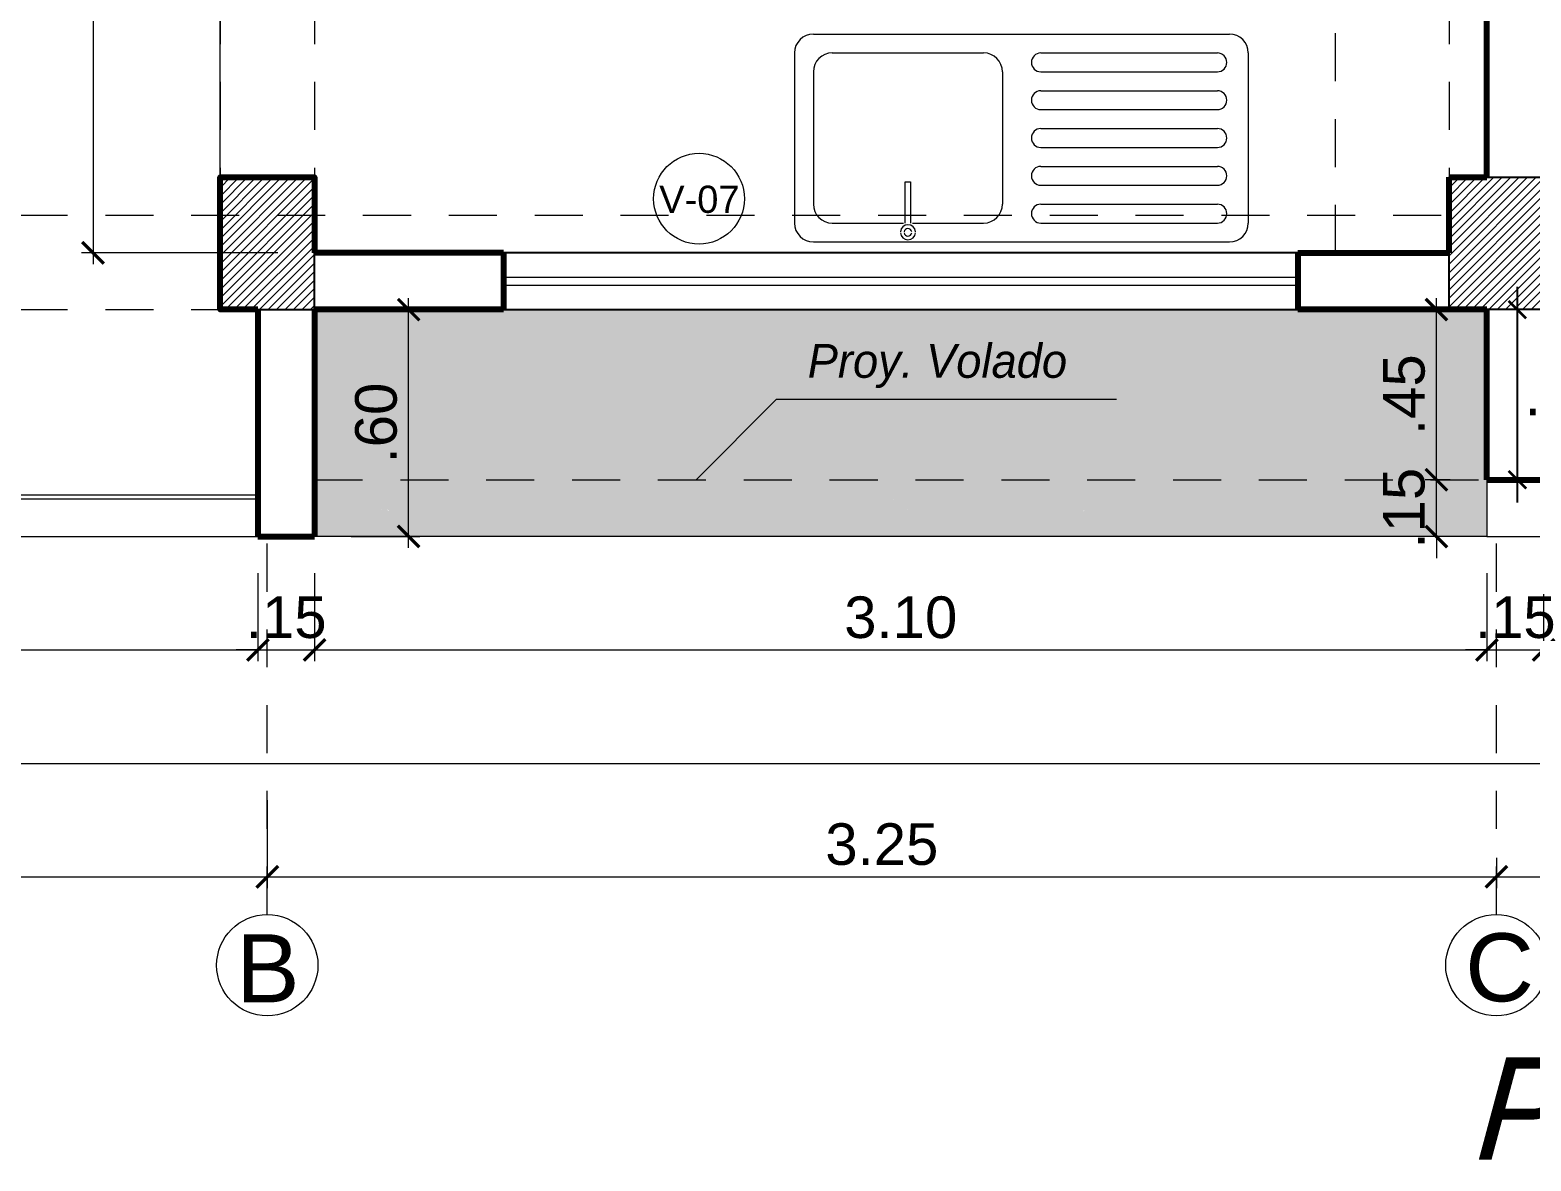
# Model space of a CAD drawing. Header units: millimetres. Extents: x 3790 to 7711, y 1449 to 3132.
# Drawn here: x 3859.07 to 3863.039, y 1479.308 to 1482.299 of the extents above; entities that cross this region are included whole.
import ezdxf

# ---------------------------------------------------------------- set-up
doc = ezdxf.new("R2010")
doc.units = ezdxf.units.MM
doc.header["$PDMODE"] = 3
doc.linetypes.add('DASHDOTX2', pattern=[50.8, 25.4, -12.7, 0, -12.7])
doc.linetypes.add('HIDDEN', pattern=[9.525, 6.35, -3.175])
for name, color, linetype, lineweight in [('cotas', 7, 'Continuous', 5), ('EJES', 20, 'DASHDOTX2', 9), ('PERSONA', 7, 'Continuous', 9), ('pluma 0.0', 33, 'Continuous', 0), ('pluma 1', 1, 'Continuous', 9), ('pluma 2', 2, 'Continuous', 20), ('pluma 2.5', 30, 'Continuous', 25), ('pluma 8', 98, 'Continuous', 80), ('proyecciones', 32, 'HIDDEN', 9), ('SANITARIOS', 40, 'Continuous', 9), ('TEXTO', 7, 'Continuous', 9), ('TEXTURAS', 35, 'Continuous', 5), ('VEJETACION', 3, 'Continuous', 9)]:
    doc.layers.add(name, color=color, linetype=linetype, lineweight=lineweight)
doc.styles.get("Standard").update_dxf_attribs({"font": 'arial.ttf'})
doc.styles.add('TIMES', font='arial.ttf', dxfattribs={"height": 0.11})
doc.dimstyles.new('INTERIOR', dxfattribs={"dimtxt": 0.11, "dimasz": 0.0465, "dimexe": 0.0345, "dimexo": 0.195, "dimgap": 0.0295, "dimtad": 2, "dimtih": 1, "dimtoh": 1, "dimzin": 4, "dimdsep": 46, "dimtxsty": 'Standard', "dimblk": 'ARCHTICK', "dimcen": 0, "dimdle": 0.06, "dimclrd": 256, "dimclre": 256, "dimclrt": 256, "dimadec": 0, "dimazin": 0, "dimtfac": 1, "dimtmove": 0, "dimatfit": 3, "dimldrblk": 'ARCHTICK', "dimfxl": 0.0345, "dimtolj": 1, "dimtzin": 0, "dimlwe": 25, "dimarcsym": 0})
doc.dimstyles.new('julio', dxfattribs={"dimtxt": 0.11, "dimasz": 0.057, "dimexe": 0.03, "dimexo": 0.097, "dimgap": 0.0295, "dimtad": 1, "dimzin": 4, "dimdsep": 46, "dimtxsty": 'TIMES', "dimblk": 'ARCHTICK', "dimcen": 0, "dimdle": 0.03, "dimclrd": 256, "dimclre": 256, "dimclrt": 256, "dimadec": 0, "dimazin": 0, "dimtfac": 1, "dimtix": 1, "dimtmove": 2, "dimatfit": 2, "dimldrblk": 'ARCHTICK', "dimfxl": 1, "dimtolj": 1, "dimtzin": 0, "dimlwd": 5, "dimlwe": 5, "dimarcsym": 0})
pattern_1 = [(37.5, (2.658548, -57.590765), (-0.000400007824, 0.012235330933), [0, -0.009652, 0, -0.010795, 0, -0.01031875]), (7.5, (2.658548, -57.590765), (0.01123808208, 0.017920627514), [0, -0.005207, 0, -0.0086995, 0, -0.00333375]), (327.5, (2.650737, -57.590765), (0.019774809256, 3.5929617e-05), [0, -0.003175, 0, -0.01143, 0, -0.0149225]), (317.5, (2.650737, -57.590765), (0.01908891131, 0.00557323308), [0, -0.0015875, 0, -0.007493, 0, -0.0085725])]

# ---------------------------------------------------------------- blocks, each defined once
blk = doc.blocks.new('DFGDSG')
at = {"layer": 'SANITARIOS'}
for p, q in [((653.507, 206.6328), (654.607, 206.6328)), ((653.457, 206.5828), (653.457, 206.1328)), ((653.557, 206.5828), (653.957, 206.5828)), ((654.1085, 206.5828), (654.5752, 206.5828)), ((654.657, 206.5828), (654.657, 206.1328)), ((653.507, 206.5328), (653.507, 206.1828)), ((654.007, 206.5328), (654.007, 206.1828)), ((654.1085, 206.5328), (654.5752, 206.5328)), ((654.1085, 206.4828), (654.5752, 206.4828)), ((654.1085, 206.4328), (654.5752, 206.4328)), ((654.1085, 206.3828), (654.5752, 206.3828)), ((654.1085, 206.3328), (654.5752, 206.3328)), ((654.1085, 206.2828), (654.5752, 206.2828)), ((653.7493, 206.1328), (653.7494, 206.2417)), ((653.7494, 206.2417), (653.764, 206.2417)), ((653.7646, 206.1328), (653.7646, 206.2417)), ((654.1085, 206.2328), (654.5752, 206.2328)), ((654.1085, 206.1828), (654.5752, 206.1828)), ((653.557, 206.1328), (653.7451, 206.1328)), ((653.7689, 206.1328), (653.957, 206.1328)), ((654.1085, 206.1328), (654.5752, 206.1328)), ((653.507, 206.0828), (654.607, 206.0828))]:
    blk.add_line(p, q, dxfattribs=at)
for centre, radius, start, end in [((653.507, 206.5828), 0.05, 90, 180), ((654.607, 206.5828), 0.05, 360, 90), ((653.557, 206.5328), 0.05, 90, 180), ((653.957, 206.5328), 0.05, 0, 90), ((654.1085, 206.5578), 0.025, 90, 270), ((654.5752, 206.5578), 0.025, 270, 90), ((654.1085, 206.4578), 0.025, 90, 270), ((654.5752, 206.4578), 0.025, 270, 90), ((654.1085, 206.3578), 0.025, 90, 270), ((654.5752, 206.3578), 0.025, 270, 90), ((654.1085, 206.2578), 0.025, 90, 270), ((654.5752, 206.2578), 0.025, 270, 90), ((653.557, 206.1828), 0.05, 180, 270), ((653.957, 206.1828), 0.05, 270, 0), ((654.1085, 206.1578), 0.025, 90, 270), ((654.5752, 206.1578), 0.025, 270, 90), ((653.507, 206.1328), 0.05, 180, 270), ((653.757, 206.1085), 0.0201, 3.7916, 176.2084), ((653.757, 206.1085), 0.0101, 7.5683, 172.4317), ((654.607, 206.1328), 0.05, 270, 360), ((653.757, 206.1085), 0.0201, 183.7916, 356.2084), ((653.757, 206.1085), 0.0101, 187.5683, 352.4317)]:
    blk.add_arc(centre, radius, start, end, dxfattribs=at)
blk = doc.blocks.new('_ArchTick')
at = {"color": 0, "linetype": 'ByBlock', "lineweight": 40, "const_width": 0.15}
blk.add_lwpolyline([(-0.5, -0.5), (0.5, 0.5)], dxfattribs=at)
blk = doc.blocks.new('*D43')
at = {"layer": 'cotas', "lineweight": 5, "transparency": 16777216}
for p, q in [((3856.522, 1480.2622), (3856.522, 1480.0292)), ((3859.697, 1480.2622), (3859.697, 1480.0292)), ((3856.492, 1480.0592), (3859.727, 1480.0592))]:
    blk.add_line(p, q, dxfattribs=at)
at = {"layer": 'Defpoints', "color": 0, "transparency": 16777216}
for p in [(3856.522, 1480.3592), (3859.697, 1480.3592), (3859.697, 1480.0592)]:
    blk.add_point(p, dxfattribs=at)
at = {"layer": 'cotas', "lineweight": 5, "transparency": 16777216, "xscale": 0.057, "yscale": 0.057, "zscale": 0.057, "rotation": 180}
blk.add_blockref('_ArchTick', (3856.522, 1480.0592), dxfattribs=at)
at = {"layer": 'cotas', "lineweight": 5, "transparency": 16777216, "xscale": 0.057, "yscale": 0.057, "zscale": 0.057}
blk.add_blockref('_ArchTick', (3859.697, 1480.0592), dxfattribs=at)
at = {"layer": 'cotas', "transparency": 16777216, "insert": (3858.1095, 1480.1449), "char_height": 0.11, "attachment_point": 5, "style": 'TIMES'}
blk.add_mtext('\\A1;3.18', dxfattribs=at)
blk = doc.blocks.new('*D108')
at = {"layer": 'cotas', "lineweight": 5, "transparency": 16777216}
for p, q in [((3859.697, 1480.2622), (3859.697, 1480.0292)), ((3862.947, 1480.1096), (3862.947, 1480.0292)), ((3859.667, 1480.0592), (3862.977, 1480.0592))]:
    blk.add_line(p, q, dxfattribs=at)
at = {"layer": 'Defpoints', "color": 0, "transparency": 16777216}
for p in [(3859.697, 1480.3592), (3862.947, 1480.2066), (3862.947, 1480.0592)]:
    blk.add_point(p, dxfattribs=at)
at = {"layer": 'cotas', "lineweight": 5, "transparency": 16777216, "xscale": 0.057, "yscale": 0.057, "zscale": 0.057, "rotation": 180}
blk.add_blockref('_ArchTick', (3859.697, 1480.0592), dxfattribs=at)
at = {"layer": 'cotas', "lineweight": 5, "transparency": 16777216, "xscale": 0.057, "yscale": 0.057, "zscale": 0.057}
blk.add_blockref('_ArchTick', (3862.947, 1480.0592), dxfattribs=at)
at = {"layer": 'cotas', "transparency": 16777216, "insert": (3861.322, 1480.1449), "char_height": 0.11, "attachment_point": 5, "style": 'TIMES'}
blk.add_mtext('\\A1;3.25', dxfattribs=at)
blk = doc.blocks.new('*D109')
at = {"layer": 'cotas', "lineweight": 5, "transparency": 16777216}
for p, q in [((3862.947, 1480.1096), (3862.947, 1480.0292)), ((3865.447, 1480.0817), (3865.447, 1480.0292)), ((3862.917, 1480.0592), (3865.477, 1480.0592))]:
    blk.add_line(p, q, dxfattribs=at)
at = {"layer": 'Defpoints', "color": 0, "transparency": 16777216}
for p in [(3862.947, 1480.2066), (3865.447, 1480.1787), (3865.447, 1480.0592)]:
    blk.add_point(p, dxfattribs=at)
at = {"layer": 'cotas', "lineweight": 5, "transparency": 16777216, "xscale": 0.057, "yscale": 0.057, "zscale": 0.057, "rotation": 180}
blk.add_blockref('_ArchTick', (3862.947, 1480.0592), dxfattribs=at)
at = {"layer": 'cotas', "lineweight": 5, "transparency": 16777216, "xscale": 0.057, "yscale": 0.057, "zscale": 0.057}
blk.add_blockref('_ArchTick', (3865.447, 1480.0592), dxfattribs=at)
at = {"layer": 'cotas', "transparency": 16777216, "insert": (3864.2511, 1480.15), "char_height": 0.11, "attachment_point": 5, "style": 'TIMES'}
blk.add_mtext('\\A1;2.50', dxfattribs=at)
blk = doc.blocks.new('*D44')
at = {"layer": 'cotas', "lineweight": 5, "transparency": 16777216}
for p, q in [((3856.522, 1480.8622), (3856.522, 1480.3292)), ((3871.522, 1480.8622), (3871.522, 1480.3292)), ((3856.492, 1480.3592), (3871.552, 1480.3592))]:
    blk.add_line(p, q, dxfattribs=at)
at = {"layer": 'Defpoints', "color": 0, "transparency": 16777216}
for p in [(3856.522, 1480.9592), (3871.522, 1480.9592), (3871.522, 1480.3592)]:
    blk.add_point(p, dxfattribs=at)
at = {"layer": 'cotas', "lineweight": 5, "transparency": 16777216, "xscale": 0.057, "yscale": 0.057, "zscale": 0.057, "rotation": 180}
blk.add_blockref('_ArchTick', (3856.522, 1480.3592), dxfattribs=at)
at = {"layer": 'cotas', "lineweight": 5, "transparency": 16777216, "xscale": 0.057, "yscale": 0.057, "zscale": 0.057}
blk.add_blockref('_ArchTick', (3871.522, 1480.3592), dxfattribs=at)
at = {"layer": 'cotas', "transparency": 16777216, "insert": (3864.022, 1480.4449), "char_height": 0.11, "attachment_point": 5, "style": 'TIMES'}
blk.add_mtext('\\A1;15.00', dxfattribs=at)
blk = doc.blocks.new('*D115')
at = {"layer": 'cotas', "lineweight": 5, "transparency": 16777216}
for p, q in [((3856.672, 1480.8622), (3856.672, 1480.6292)), ((3859.672, 1480.8622), (3859.672, 1480.6292)), ((3856.642, 1480.6592), (3859.702, 1480.6592))]:
    blk.add_line(p, q, dxfattribs=at)
at = {"layer": 'Defpoints', "color": 0, "transparency": 16777216}
for p in [(3856.672, 1480.9592), (3859.672, 1480.9592), (3859.672, 1480.6592)]:
    blk.add_point(p, dxfattribs=at)
at = {"layer": 'cotas', "lineweight": 5, "transparency": 16777216, "xscale": 0.057, "yscale": 0.057, "zscale": 0.057, "rotation": 180}
blk.add_blockref('_ArchTick', (3856.672, 1480.6592), dxfattribs=at)
at = {"layer": 'cotas', "lineweight": 5, "transparency": 16777216, "xscale": 0.057, "yscale": 0.057, "zscale": 0.057}
blk.add_blockref('_ArchTick', (3859.672, 1480.6592), dxfattribs=at)
at = {"layer": 'cotas', "transparency": 16777216, "insert": (3858.172, 1480.7449), "char_height": 0.11, "attachment_point": 5, "style": 'TIMES'}
blk.add_mtext('\\A1;3.00', dxfattribs=at)
blk = doc.blocks.new('*D116')
at = {"layer": 'cotas', "lineweight": 5, "transparency": 16777216}
for p, q in [((3859.672, 1480.8622), (3859.672, 1480.6292)), ((3859.822, 1480.8622), (3859.822, 1480.6292)), ((3859.672, 1480.6592), (3859.615, 1480.6592)), ((3859.672, 1480.6592), (3859.822, 1480.6592)), ((3859.822, 1480.6592), (3859.879, 1480.6592))]:
    blk.add_line(p, q, dxfattribs=at)
at = {"layer": 'Defpoints', "color": 0, "transparency": 16777216}
for p in [(3859.672, 1480.9592), (3859.822, 1480.9592), (3859.822, 1480.6592)]:
    blk.add_point(p, dxfattribs=at)
at = {"layer": 'cotas', "lineweight": 5, "transparency": 16777216, "xscale": 0.057, "yscale": 0.057, "zscale": 0.057}
blk.add_blockref('_ArchTick', (3859.672, 1480.6592), dxfattribs=at)
at = {"layer": 'cotas', "lineweight": 5, "transparency": 16777216, "xscale": 0.057, "yscale": 0.057, "zscale": 0.057, "rotation": 180}
blk.add_blockref('_ArchTick', (3859.822, 1480.6592), dxfattribs=at)
at = {"layer": 'cotas', "transparency": 16777216, "insert": (3859.747, 1480.7449), "char_height": 0.11, "attachment_point": 5, "style": 'TIMES'}
blk.add_mtext('\\A1;.15', dxfattribs=at)
blk = doc.blocks.new('*D117')
at = {"layer": 'cotas', "lineweight": 5, "transparency": 16777216}
for p, q in [((3859.822, 1480.8622), (3859.822, 1480.6292)), ((3862.922, 1480.8622), (3862.922, 1480.6292)), ((3859.792, 1480.6592), (3862.952, 1480.6592))]:
    blk.add_line(p, q, dxfattribs=at)
at = {"layer": 'Defpoints', "color": 0, "transparency": 16777216}
for p in [(3859.822, 1480.9592), (3862.922, 1480.9592), (3862.922, 1480.6592)]:
    blk.add_point(p, dxfattribs=at)
at = {"layer": 'cotas', "lineweight": 5, "transparency": 16777216, "xscale": 0.057, "yscale": 0.057, "zscale": 0.057, "rotation": 180}
blk.add_blockref('_ArchTick', (3859.822, 1480.6592), dxfattribs=at)
at = {"layer": 'cotas', "lineweight": 5, "transparency": 16777216, "xscale": 0.057, "yscale": 0.057, "zscale": 0.057}
blk.add_blockref('_ArchTick', (3862.922, 1480.6592), dxfattribs=at)
at = {"layer": 'cotas', "transparency": 16777216, "insert": (3861.372, 1480.7449), "char_height": 0.11, "attachment_point": 5, "style": 'TIMES'}
blk.add_mtext('\\A1;3.10', dxfattribs=at)
blk = doc.blocks.new('*D118')
at = {"layer": 'cotas', "lineweight": 5, "transparency": 16777216}
for p, q in [((3863.072, 1481.0122), (3863.072, 1480.6292)), ((3862.922, 1480.8622), (3862.922, 1480.6292)), ((3862.922, 1480.6592), (3862.865, 1480.6592)), ((3862.922, 1480.6592), (3863.072, 1480.6592)), ((3863.072, 1480.6592), (3863.129, 1480.6592))]:
    blk.add_line(p, q, dxfattribs=at)
at = {"layer": 'Defpoints', "color": 0, "transparency": 16777216}
for p in [(3863.072, 1481.1092), (3862.922, 1480.9592), (3863.072, 1480.6592)]:
    blk.add_point(p, dxfattribs=at)
at = {"layer": 'cotas', "lineweight": 5, "transparency": 16777216, "xscale": 0.057, "yscale": 0.057, "zscale": 0.057}
blk.add_blockref('_ArchTick', (3862.922, 1480.6592), dxfattribs=at)
at = {"layer": 'cotas', "lineweight": 5, "transparency": 16777216, "xscale": 0.057, "yscale": 0.057, "zscale": 0.057, "rotation": 180}
blk.add_blockref('_ArchTick', (3863.072, 1480.6592), dxfattribs=at)
at = {"layer": 'cotas', "transparency": 16777216, "insert": (3862.997, 1480.7449), "char_height": 0.11, "attachment_point": 5, "style": 'TIMES'}
blk.add_mtext('\\A1;.15', dxfattribs=at)
blk = doc.blocks.new('*D75')
at = {"layer": 'cotas', "lineweight": 5, "transparency": 16777216}
for p, q in [((3859.2361, 1484.3392), (3859.2361, 1481.6792)), ((3859.6, 1484.3092), (3859.2061, 1484.3092)), ((3859.725, 1481.7092), (3859.2061, 1481.7092))]:
    blk.add_line(p, q, dxfattribs=at)
at = {"layer": 'Defpoints', "color": 0, "transparency": 16777216}
for p in [(3859.697, 1484.3092), (3859.2361, 1481.7092), (3859.822, 1481.7092)]:
    blk.add_point(p, dxfattribs=at)
at = {"layer": 'cotas', "lineweight": 5, "transparency": 16777216, "xscale": 0.057, "yscale": 0.057, "zscale": 0.057}
for p, rotation in [((3859.2361, 1484.3092), 90), ((3859.2361, 1481.7092), 270)]:
    blk.add_blockref('_ArchTick', p, dxfattribs=dict(at, rotation=rotation))
at = {"layer": 'cotas', "transparency": 16777216, "insert": (3859.1504, 1483.0092), "char_height": 0.11, "attachment_point": 5, "rotation": 90, "style": 'TIMES'}
blk.add_mtext('\\A1;2.60', dxfattribs=at)
blk = doc.blocks.new('*D100')
at = {"layer": 'cotas', "lineweight": 5, "transparency": 16777216}
for p, q in [((3862.7885, 1481.1092), (3862.7885, 1481.1662)), ((3862.825, 1481.1092), (3862.7585, 1481.1092)), ((3862.7885, 1480.9592), (3862.7885, 1481.1092)), ((3862.825, 1480.9592), (3862.7585, 1480.9592)), ((3862.7885, 1480.9592), (3862.7885, 1480.9022))]:
    blk.add_line(p, q, dxfattribs=at)
at = {"layer": 'Defpoints', "color": 0, "transparency": 16777216}
for p in [(3862.7885, 1481.1092), (3862.922, 1481.1092), (3862.922, 1480.9592)]:
    blk.add_point(p, dxfattribs=at)
at = {"layer": 'cotas', "lineweight": 5, "transparency": 16777216, "xscale": 0.057, "yscale": 0.057, "zscale": 0.057}
for p, rotation in [((3862.7885, 1481.1092), 270), ((3862.7885, 1480.9592), 90)]:
    blk.add_blockref('_ArchTick', p, dxfattribs=dict(at, rotation=rotation))
at = {"layer": 'cotas', "transparency": 16777216, "insert": (3862.7029, 1481.0342), "char_height": 0.11, "attachment_point": 5, "rotation": 90, "style": 'TIMES'}
blk.add_mtext('\\A1;.15', dxfattribs=at)
blk = doc.blocks.new('*D85')
at = {"layer": 'cotas', "lineweight": 5, "transparency": 16777216}
for p, q in [((3862.7885, 1481.0792), (3862.7885, 1481.5892)), ((3862.825, 1481.5592), (3862.7585, 1481.5592)), ((3862.825, 1481.1092), (3862.7585, 1481.1092))]:
    blk.add_line(p, q, dxfattribs=at)
at = {"layer": 'Defpoints', "color": 0, "transparency": 16777216}
for p in [(3862.7885, 1481.5592), (3862.922, 1481.5592), (3862.922, 1481.1092)]:
    blk.add_point(p, dxfattribs=at)
at = {"layer": 'cotas', "lineweight": 5, "transparency": 16777216, "xscale": 0.057, "yscale": 0.057, "zscale": 0.057}
for p, rotation in [((3862.7885, 1481.5592), 90), ((3862.7885, 1481.1092), 270)]:
    blk.add_blockref('_ArchTick', p, dxfattribs=dict(at, rotation=rotation))
at = {"layer": 'cotas', "transparency": 16777216, "insert": (3862.7031, 1481.3342), "char_height": 0.11, "attachment_point": 5, "rotation": 90, "style": 'TIMES'}
blk.add_mtext('\\A1;.45', dxfattribs=at)
blk = doc.blocks.new('*D86')
at = {"layer": 'cotas', "lineweight": 5, "transparency": 16777216}
for p, q in [((3860.0707, 1480.9292), (3860.0707, 1481.5892)), ((3859.919, 1481.5592), (3860.1007, 1481.5592)), ((3859.919, 1480.9592), (3860.1007, 1480.9592))]:
    blk.add_line(p, q, dxfattribs=at)
at = {"layer": 'Defpoints', "color": 0, "transparency": 16777216}
for p in [(3859.822, 1481.5592), (3860.0707, 1481.5592), (3859.822, 1480.9592)]:
    blk.add_point(p, dxfattribs=at)
at = {"layer": 'cotas', "lineweight": 5, "transparency": 16777216, "xscale": 0.057, "yscale": 0.057, "zscale": 0.057}
for p, rotation in [((3860.0707, 1481.5592), 90), ((3860.0707, 1480.9592), 270)]:
    blk.add_blockref('_ArchTick', p, dxfattribs=dict(at, rotation=rotation))
at = {"layer": 'cotas', "transparency": 16777216, "insert": (3859.985, 1481.2592), "char_height": 0.11, "attachment_point": 5, "rotation": 90, "style": 'TIMES'}
blk.add_mtext('\\A1;.60', dxfattribs=at)
blk = doc.blocks.new('*D894')
at = {"layer": 'cotas', "lineweight": -2, "transparency": 16777216}
blk.add_line((3863.0026, 1481.0492), (3863.0026, 1481.6192), dxfattribs=at)
at = {"layer": 'cotas', "lineweight": 25, "transparency": 16777216}
for p, q in [((3863.1761, 1481.5592), (3863.0371, 1481.5592)), ((3863.1761, 1481.1092), (3863.0371, 1481.1092))]:
    blk.add_line(p, q, dxfattribs=at)
at = {"layer": 'Defpoints', "color": 0, "transparency": 16777216}
for p in [(3862.9811, 1481.5592), (3863.0026, 1481.5592), (3862.9811, 1481.1092)]:
    blk.add_point(p, dxfattribs=at)
at = {"layer": 'cotas', "lineweight": -2, "transparency": 16777216, "xscale": 0.04649999999999999, "yscale": 0.04649999999999999, "zscale": 0.04649999999999999}
for p, rotation in [((3863.0026, 1481.5592), 90), ((3863.0026, 1481.1092), 270)]:
    blk.add_blockref('_ArchTick', p, dxfattribs=dict(at, rotation=rotation))
at = {"layer": 'cotas', "transparency": 16777216, "insert": (3863.1288, 1481.3342), "char_height": 0.11, "attachment_point": 5}
blk.add_mtext('\\A1;.45', dxfattribs=at)

msp = doc.modelspace()

# ---------------------------------------------------------------- hatches: boundary and pattern name
at = {"layer": 'TEXTURAS'}
h = msp.add_hatch(dxfattribs=at)
h.set_pattern_fill('LINE', color=256, scale=0.005, angle=45)
h.set_pattern_definition([(45, (5.708548, -57.590765), (-0.01122532015, 0.01122532015), [])])
h.paths.add_polyline_path([(3859.822, 1481.9092), (3859.722, 1481.9092), (3859.572, 1481.9092), (3859.572, 1481.5592), (3859.822, 1481.5592)])
h = msp.add_hatch(dxfattribs=at)
h.set_pattern_fill('LINE', color=256, scale=0.005, angle=45)
h.set_pattern_definition([(45, (8.958548, -57.590765), (-0.01122532015, 0.01122532015), [])])
h.paths.add_polyline_path([(3863.072, 1481.9092), (3862.972, 1481.9092), (3862.822, 1481.9092), (3862.822, 1481.5592), (3863.072, 1481.5592)])
at = {"layer": 'VEJETACION'}
h = msp.add_hatch(dxfattribs=at)
h.set_pattern_fill('AR-SAND', color=256, scale=0.00025)
h.set_pattern_definition(pattern_1)
h.paths.add_polyline_path([(3860.3038, 1481.4857), (3860.3594, 1481.4996), (3860.4151, 1481.4718), (3860.4569, 1481.444), (3860.624, 1481.4996), (3860.7781, 1481.4655), (3860.9686, 1481.5387), (3861.0037, 1481.5065), (3861.0594, 1481.4889), (3861.1239, 1481.486), (3861.203, 1481.5182), (3861.2792, 1481.5211), (3861.3056, 1481.4802), (3861.332, 1481.4275), (3861.3847, 1481.4509), (3861.4009, 1481.4668), (3861.4057, 1481.5592), (3859.822, 1481.5592), (3859.822, 1480.9592), (3861.375, 1480.9592), (3861.3791, 1481.039), (3861.326, 1481.0736), (3861.2679, 1481.118), (3861.2331, 1481.1219), (3861.2002, 1481.0755), (3861.2002, 1481.0562), (3861.1577, 1481.0176), (3861.1248, 1481.0214), (3861.1074, 1481.0871), (3861.0977, 1481.1103), (3861.0784, 1481.1045), (3861.0455, 1481.0794), (3861.03, 1481.033), (3861.0107, 1481.0079), (3860.9855, 1481.0002), (3860.9681, 1481.0272), (3860.9488, 1481.0601), (3860.9236, 1481.0871), (3860.8849, 1481.0639), (3860.8791, 1481.0485), (3860.8791, 1481.0272), (3860.8443, 1481.0176), (3860.8308, 1481.0195), (3860.8076, 1481.0581), (3860.8076, 1481.0929), (3860.7998, 1481.147), (3860.7553, 1481.1489), (3860.7283, 1481.1277), (3860.7689, 1481.0736), (3860.7476, 1481.033), (3860.7321, 1481.0234), (3860.6456, 1481.0618), (3860.6027, 1481.0618), (3860.5559, 1481.0442), (3860.5071, 1481.0131), (3860.4329, 1481.0131), (3860.3412, 1481.0384), (3860.2924, 1481.1066), (3860.2534, 1481.1164), (3860.2144, 1481.1086), (3860.2593, 1481.0598), (3860.1754, 1481.0286), (3860.1402, 1481.0267), (3860.1227, 1481.0442), (3860.0817, 1481.0442), (3860.0575, 1481.0403), (3860.0498, 1481.0372), (3860.0445, 1481.0365), (3860.0445, 1481.0403), (3860.0383, 1481.0434), (3860.0337, 1481.0418), (3860.0291, 1481.028), (3860.0206, 1481.0249), (3860.0142, 1481.0297), (3859.9835, 1481.0315), (3859.8907, 1481.0593), (3859.911, 1481.1269), (3859.9379, 1481.2166), (3859.9379, 1481.2632), (3859.9139, 1481.2632), (3859.9186, 1481.3466), (3859.9418, 1481.3976), (3859.9882, 1481.4301), (3860.0531, 1481.4301), (3860.0856, 1481.4115), (3860.1413, 1481.3652), (3860.2249, 1481.4393)])
h = msp.add_hatch(dxfattribs=at)
h.set_pattern_fill('AR-SAND', color=256, scale=0.0008)
h.set_pattern_definition([(37.5, (2.658548, -57.590765), (-0.00128002504, 0.03915305899), [0, -0.0308864, 0, -0.034544, 0, -0.03302]), (7.5, (2.65855, -57.590765), (0.03596186265, 0.05734600805), [0, -0.0166624, 0, -0.0278384, 0, -0.010668]), (327.5, (2.633554, -57.590765), (0.06327938962, 0.00011497477), [0, -0.01016, 0, -0.036576, 0, -0.047752]), (317.5, (2.633554, -57.590765), (0.0610845162, 0.01783434586), [0, -0.00508, 0, -0.0239776, 0, -0.027432])])
h.paths.add_polyline_path([(3862.8253, 1481.3732), (3862.8403, 1481.3826), (3862.8629, 1481.4351), (3862.861, 1481.4595), (3862.8516, 1481.4633), (3862.8366, 1481.4539), (3862.8347, 1481.4483), (3862.7408, 1481.452), (3862.7558, 1481.4614), (3862.7727, 1481.4745), (3862.769, 1481.4989), (3862.7013, 1481.5177), (3862.6882, 1481.4989), (3862.5736, 1481.4783), (3862.5661, 1481.4952), (3862.5191, 1481.5289), (3862.5041, 1481.5308), (3862.4741, 1481.497), (3862.4403, 1481.467), (3862.3877, 1481.4745), (3862.3501, 1481.5102), (3862.3163, 1481.5421), (3862.2769, 1481.5252), (3862.2637, 1481.4858), (3862.2299, 1481.4577), (3862.1829, 1481.482), (3862.1961, 1481.5102), (3862.1642, 1481.5177), (3862.0421, 1481.5177), (3861.9716, 1481.4838), (3861.9693, 1481.4721), (3861.9634, 1481.4593), (3861.9272, 1481.4628), (3861.9272, 1481.4826), (3861.9272, 1481.5048), (3861.9038, 1481.5177), (3861.8828, 1481.5025), (3861.8629, 1481.4745), (3861.8325, 1481.4651), (3861.8244, 1481.4815), (3861.808, 1481.506), (3861.7764, 1481.5013), (3861.7589, 1481.4756), (3861.7192, 1481.4523), (3861.6759, 1481.457), (3861.7051, 1481.5048), (3861.635, 1481.5305), (3861.6257, 1481.5177), (3861.6397, 1481.5036), (3861.6397, 1481.4768), (3861.5953, 1481.4616), (3861.566, 1481.4815), (3861.5731, 1481.492), (3861.5532, 1481.5165), (3861.4503, 1481.5153), (3861.3847, 1481.4509), (3861.332, 1481.4275), (3861.3056, 1481.4802), (3861.2792, 1481.5211), (3861.203, 1481.5182), (3861.1239, 1481.486), (3861.0594, 1481.4889), (3861.0037, 1481.5065), (3860.9686, 1481.5387), (3860.7781, 1481.4655), (3860.624, 1481.4996), (3860.4569, 1481.444), (3860.4151, 1481.4718), (3860.3594, 1481.4996), (3860.3038, 1481.4857), (3860.2249, 1481.4393), (3860.1413, 1481.3652), (3860.0856, 1481.4115), (3860.0531, 1481.4301), (3859.9882, 1481.4301), (3859.9418, 1481.3976), (3859.9186, 1481.3466), (3859.9139, 1481.2632), (3859.9379, 1481.2632), (3859.9379, 1481.2166), (3859.911, 1481.1269), (3859.8907, 1481.0593), (3859.9835, 1481.0315), (3860.0175, 1481.0296), (3860.0175, 1481.0272), (3860.0206, 1481.0249), (3860.0291, 1481.028), (3860.0306, 1481.0326), (3860.0337, 1481.0418), (3860.0383, 1481.0434), (3860.0445, 1481.0403), (3860.0445, 1481.0365), (3860.0498, 1481.0372), (3860.0575, 1481.0403), (3860.0817, 1481.0442), (3860.1227, 1481.0442), (3860.1402, 1481.0267), (3860.1754, 1481.0286), (3860.2593, 1481.0598), (3860.2144, 1481.1086), (3860.2534, 1481.1164), (3860.2924, 1481.1066), (3860.3412, 1481.0384), (3860.4329, 1481.0131), (3860.5071, 1481.0131), (3860.5559, 1481.0442), (3860.6027, 1481.0618), (3860.6456, 1481.0618), (3860.7321, 1481.0234), (3860.7476, 1481.033), (3860.7689, 1481.0736), (3860.7283, 1481.1277), (3860.7553, 1481.1489), (3860.7998, 1481.147), (3860.8076, 1481.0929), (3860.8076, 1481.0581), (3860.8308, 1481.0195), (3860.8443, 1481.0176), (3860.8791, 1481.0272), (3860.8791, 1481.0485), (3860.8849, 1481.0639), (3860.9236, 1481.0871), (3860.9488, 1481.0601), (3860.9681, 1481.0272), (3860.9855, 1481.0002), (3861.0107, 1481.0079), (3861.03, 1481.033), (3861.0455, 1481.0794), (3861.0784, 1481.1045), (3861.0977, 1481.1103), (3861.1074, 1481.0871), (3861.1248, 1481.0214), (3861.1577, 1481.0176), (3861.2002, 1481.0562), (3861.2002, 1481.0755), (3861.2331, 1481.1219), (3861.2679, 1481.118), (3861.326, 1481.0736), (3861.4091, 1481.0195), (3861.4555, 1480.9789), (3861.5407, 1481.0311), (3861.5078, 1481.0601), (3861.471, 1481.0678), (3861.473, 1481.1161), (3861.5194, 1481.1316), (3861.5484, 1481.1219), (3861.5951, 1481.0572), (3861.5987, 1481.0034), (3861.6215, 1480.9915), (3861.6681, 1481.0214), (3861.6669, 1481.0238), (3861.6622, 1481.0728), (3861.6825, 1481.0895), (3861.7244, 1481.0823), (3861.7687, 1481.05), (3861.7687, 1481.0142), (3861.8261, 1481.0034), (3861.8452, 1480.9975), (3861.8564, 1481.0253), (3861.8393, 1481.0477), (3861.856, 1481.0871), (3861.8728, 1481.1038), (3861.8955, 1481.1277), (3861.935, 1481.1087), (3861.9463, 1481.0506), (3861.9482, 1481.0075), (3861.9726, 1480.9962), (3861.9989, 1480.9962), (3862.0083, 1481.0131), (3861.9914, 1481.0281), (3861.982, 1481.0468), (3861.9914, 1481.09), (3862.0834, 1481.0937), (3862.0909, 1481.0731), (3862.0815, 1481.0262), (3862.1304, 1480.9981), (3862.1698, 1480.9943), (3862.1811, 1481.0131), (3862.1642, 1481.0393), (3862.1529, 1481.0787), (3862.1942, 1481.1238), (3862.2543, 1481.1163), (3862.2637, 1481.0675), (3862.2468, 1481.0412), (3862.228, 1481.0056), (3862.3482, 1481.0412), (3862.3482, 1481.0525), (3862.3726, 1481.1069), (3862.4102, 1481.0506), (3862.4816, 1481.0356), (3862.5041, 1481.0562), (3862.5079, 1481.0769), (3862.5342, 1481.1012), (3862.5436, 1481.0675), (3862.568, 1481.0131), (3862.6112, 1480.9924), (3862.6243, 1481.0225), (3862.6807, 1481.0694), (3862.6882, 1481.0675), (3862.7934, 1481.0168), (3862.8291, 1481.0281), (3862.8629, 1481.0562), (3862.8629, 1481.1012), (3862.8554, 1481.15), (3862.8309, 1481.1406), (3862.769, 1481.1275), (3862.7596, 1481.2025), (3862.8122, 1481.2382), (3862.8516, 1481.2232), (3862.8704, 1481.2344), (3862.8892, 1481.2719), (3862.8704, 1481.3095), (3862.8516, 1481.3263)])
h = msp.add_hatch(dxfattribs=at)
h.set_pattern_fill('AR-SAND', color=256, scale=0.00025)
h.set_pattern_definition(pattern_1)
h.paths.add_polyline_path([(3862.922, 1481.1092), (3862.922, 1481.5592), (3862.522, 1481.5592), (3861.4057, 1481.5592), (3861.4009, 1481.4668), (3861.4503, 1481.5153), (3861.5532, 1481.5165), (3861.5731, 1481.492), (3861.566, 1481.4815), (3861.5953, 1481.4616), (3861.6397, 1481.4768), (3861.6397, 1481.5036), (3861.6257, 1481.5177), (3861.635, 1481.5305), (3861.7051, 1481.5048), (3861.6759, 1481.457), (3861.7192, 1481.4523), (3861.7589, 1481.4756), (3861.7764, 1481.5013), (3861.808, 1481.506), (3861.8244, 1481.4815), (3861.8325, 1481.4651), (3861.8629, 1481.4745), (3861.8828, 1481.5025), (3861.9038, 1481.5177), (3861.9272, 1481.5048), (3861.9272, 1481.4826), (3861.9272, 1481.4628), (3861.9634, 1481.4593), (3861.9693, 1481.4721), (3861.9716, 1481.4838), (3862.0421, 1481.5177), (3862.1642, 1481.5177), (3862.1961, 1481.5102), (3862.1829, 1481.482), (3862.2299, 1481.4577), (3862.2637, 1481.4858), (3862.2769, 1481.5252), (3862.3163, 1481.5421), (3862.3501, 1481.5102), (3862.3877, 1481.4745), (3862.4403, 1481.467), (3862.4741, 1481.497), (3862.5041, 1481.5308), (3862.5191, 1481.5289), (3862.5661, 1481.4952), (3862.5736, 1481.4783), (3862.6882, 1481.4989), (3862.7013, 1481.5177), (3862.769, 1481.4989), (3862.7727, 1481.4745), (3862.7558, 1481.4614), (3862.7408, 1481.452), (3862.8347, 1481.4483), (3862.8366, 1481.4539), (3862.8516, 1481.4633), (3862.861, 1481.4595), (3862.8629, 1481.4351), (3862.8403, 1481.3826), (3862.8253, 1481.3732), (3862.8516, 1481.3263), (3862.8704, 1481.3095), (3862.8892, 1481.2719), (3862.8704, 1481.2344), (3862.8516, 1481.2232), (3862.8122, 1481.2382), (3862.7596, 1481.2025), (3862.769, 1481.1275), (3862.8309, 1481.1406), (3862.8554, 1481.15), (3862.8629, 1481.1012), (3862.8629, 1481.0562), (3862.8291, 1481.0281), (3862.7934, 1481.0168), (3862.6882, 1481.0675), (3862.6807, 1481.0694), (3862.6243, 1481.0225), (3862.6112, 1480.9924), (3862.568, 1481.0131), (3862.5436, 1481.0675), (3862.5342, 1481.1012), (3862.5079, 1481.0769), (3862.5041, 1481.0562), (3862.4816, 1481.0356), (3862.4102, 1481.0506), (3862.3726, 1481.1069), (3862.3482, 1481.0525), (3862.3482, 1481.0412), (3862.228, 1481.0056), (3862.2468, 1481.0412), (3862.2637, 1481.0675), (3862.2543, 1481.1163), (3862.1942, 1481.1238), (3862.1529, 1481.0787), (3862.1642, 1481.0393), (3862.1811, 1481.0131), (3862.1698, 1480.9943), (3862.1304, 1480.9981), (3862.0815, 1481.0262), (3862.0909, 1481.0731), (3862.0834, 1481.0937), (3861.9914, 1481.09), (3861.982, 1481.0468), (3861.9914, 1481.0281), (3862.0083, 1481.0131), (3861.9989, 1480.9962), (3861.9726, 1480.9962), (3861.9482, 1481.0075), (3861.9463, 1481.0506), (3861.935, 1481.1087), (3861.8955, 1481.1277), (3861.8728, 1481.1038), (3861.856, 1481.0871), (3861.8393, 1481.0477), (3861.8548, 1481.0273), (3861.8572, 1481.0273), (3861.8452, 1480.9975), (3861.8261, 1481.0034), (3861.7687, 1481.0142), (3861.7687, 1481.05), (3861.7244, 1481.0823), (3861.6825, 1481.0895), (3861.6622, 1481.0728), (3861.6669, 1481.0238), (3861.6681, 1481.0214), (3861.6215, 1480.9915), (3861.5987, 1481.0034), (3861.5951, 1481.0572), (3861.5484, 1481.1219), (3861.5194, 1481.1316), (3861.473, 1481.1161), (3861.471, 1481.0678), (3861.5078, 1481.0601), (3861.5407, 1481.0311), (3861.4555, 1480.9789), (3861.4091, 1481.0195), (3861.3791, 1481.039), (3861.375, 1480.9592), (3862.922, 1480.9592)])

# ---------------------------------------------------------------- linework, layer by layer
at = {"layer": 'EJES', "ltscale": 0.005}
for p, q in [((3859.697, 1479.9592), (3859.697, 1480.9592)), ((3862.947, 1479.9592), (3862.947, 1480.9592))]:
    msp.add_line(p, q, dxfattribs=at)
at = {"layer": 'pluma 0.0'}
for q in [(3859.822, 1480.9592), (3864.272, 1480.9592)]:
    msp.add_line((3862.922, 1480.9592), q, dxfattribs=at)
at = {"layer": 'pluma 1'}
for p, q in [((3862.422, 1481.6442), (3860.322, 1481.6442)), ((3860.322, 1481.6242), (3862.422, 1481.6242)), ((3862.922, 1481.1092), (3862.922, 1480.9592)), ((3856.672, 1481.0692), (3859.672, 1481.0692)), ((3856.672, 1481.0592), (3859.672, 1481.0592)), ((3856.672, 1480.9592), (3859.672, 1480.9592))]:
    msp.add_line(p, q, dxfattribs=at)
for centre, radius in [((3860.8386, 1481.8525), 0.12), ((3859.697, 1479.8253), 0.1339), ((3862.947, 1479.8253), 0.1339)]:
    msp.add_circle(centre, radius, dxfattribs=at)
at = {"layer": 'pluma 2'}
msp.add_line((3859.572, 1481.9092), (3859.572, 1483.1592), dxfattribs=at)
at = {"layer": 'pluma 2.5'}
for p, q in [((3862.422, 1481.7092), (3860.322, 1481.7092)), ((3860.322, 1481.5592), (3862.422, 1481.5592))]:
    msp.add_line(p, q, dxfattribs=at)
for points in [[(3859.822, 1481.9092), (3859.572, 1481.9092), (3859.572, 1481.5592), (3859.822, 1481.5592)], [(3863.072, 1481.5592), (3862.822, 1481.5592), (3862.822, 1481.9092), (3863.072, 1481.9092)]]:
    msp.add_lwpolyline(points, close=True, dxfattribs=at)
at = {"layer": 'pluma 8'}
for p, q in [((3862.922, 1481.9092), (3862.922, 1484.3092)), ((3862.822, 1481.7092), (3862.822, 1481.9092)), ((3862.822, 1481.9092), (3862.922, 1481.9092)), ((3860.322, 1481.7092), (3859.822, 1481.7092)), ((3860.322, 1481.7092), (3860.322, 1481.5592)), ((3862.422, 1481.7092), (3862.822, 1481.7092)), ((3862.422, 1481.7092), (3862.422, 1481.5592)), ((3859.672, 1481.5592), (3859.672, 1480.9592)), ((3860.322, 1481.5592), (3859.822, 1481.5592)), ((3862.922, 1481.5592), (3862.422, 1481.5592)), ((3862.922, 1481.1092), (3863.072, 1481.1092)), ((3859.672, 1480.9592), (3859.822, 1480.9592))]:
    msp.add_line(p, q, dxfattribs=at)
for points in [[(3859.672, 1481.5592), (3859.572, 1481.5592), (3859.572, 1481.9092), (3859.822, 1481.9092), (3859.822, 1481.7092)], [(3859.822, 1481.5592), (3859.822, 1480.9592)], [(3862.922, 1481.1092), (3862.922, 1481.5592)]]:
    msp.add_lwpolyline(points, dxfattribs=at)
at = {"layer": 'proyecciones', "linetype": 'HIDDEN', "ltscale": 0.02}
for p, q in [((3859.572, 1487.6092), (3859.572, 1481.9092)), ((3859.822, 1487.6092), (3859.822, 1481.9092)), ((3862.822, 1487.6092), (3862.822, 1481.9092)), ((3862.522, 1481.7092), (3862.522, 1484.4592)), ((3856.772, 1481.8092), (3862.822, 1481.8092)), ((3856.772, 1481.5592), (3859.572, 1481.5592)), ((3859.822, 1481.1092), (3862.922, 1481.1092))]:
    msp.add_line(p, q, dxfattribs=at)
at = {"layer": 'TEXTURAS'}
msp.add_lwpolyline([(3861.9427, 1481.3214), (3861.0427, 1481.3214), (3860.8306, 1481.1092)], dxfattribs=at)

# ---------------------------------------------------------------- block references
at = {"layer": 'SANITARIOS'}
msp.add_blockref('DFGDSG', (3207.634, 1275.6552), dxfattribs=at)

# ---------------------------------------------------------------- texts
at = {"layer": 'PERSONA', "linetype": 'Continuous', "insert": (3860.7333, 1481.8869), "char_height": 0.072, "width": 1.154549, "attachment_point": 1}
msp.add_mtext('V-07', dxfattribs=at)
at = {"layer": 'TEXTO', "attachment_point": 1}
for s, insert, char_height, width in [('{\\fStylus BT|b0|i1|c0|p34;\\C7;Proy. Volado}', (3861.1259, 1481.4684), 0.0896, 2.293656), ('{\\fStylus BT|b0|i0|c0|p34;\\Q15;Primera Planta}', (3862.871, 1479.5815), 0.27, 5.080878)]:
    msp.add_mtext(s, dxfattribs=dict(at, insert=insert, char_height=char_height, width=width))
at = {"layer": 'TEXTO', "color": 5, "char_height": 0.18, "width": 2.597734, "attachment_point": 7}
for s, insert in [('{\\C7;B}', (3859.6146, 1479.7272)), ('{\\fArial|b0|i0|c0|p34;\\C7;C}', (3862.8646, 1479.7272))]:
    msp.add_mtext(s, dxfattribs=dict(at, insert=insert))

# ---------------------------------------------------------------- dimensions: what is measured, and where the dimension line sits
at = {"layer": 'cotas'}
for base, p1, p2, angle, dimstyle, picture, middle in [((3859.2361, 1481.7092), (3859.697, 1484.3092), (3859.822, 1481.7092), 90, 'julio', '*D75', (3859.1504, 1483.0092)), ((3860.0707, 1481.5592), (3859.822, 1480.9592), (3859.822, 1481.5592), 90, 'julio', '*D86', (3859.985, 1481.2592)), ((3862.7885, 1481.5592), (3862.922, 1481.1092), (3862.922, 1481.5592), 90, 'julio', '*D85', (3862.7031, 1481.3342)), ((3863.0026, 1481.5592), (3862.9811, 1481.1092), (3862.9811, 1481.5592), 90, 'INTERIOR', '*D894', (3863.1288, 1481.3342)), ((3862.7885, 1481.1092), (3862.922, 1480.9592), (3862.922, 1481.1092), 90, 'julio', '*D100', (3862.7029, 1481.0342)), ((3862.947, 1480.0592), (3859.697, 1480.3592), (3862.947, 1480.2066), 180, 'julio', '*D108', (3861.322, 1480.1449))]:
    dim = msp.add_linear_dim(base=base, p1=p1, p2=p2, angle=angle, dimstyle=dimstyle, dxfattribs=at)
    dim.commit()
    dim.dimension.update_dxf_attribs({"geometry": picture, "text_midpoint": middle})
for base, p1, p2, picture, middle in [((3863.072, 1480.6592), (3862.922, 1480.9592), (3863.072, 1481.1092), '*D118', (3862.997, 1480.7449)), ((3871.522, 1480.3592), (3856.522, 1480.9592), (3871.522, 1480.9592), '*D44', (3864.022, 1480.4449)), ((3859.672, 1480.6592), (3856.672, 1480.9592), (3859.672, 1480.9592), '*D115', (3858.172, 1480.7449)), ((3859.822, 1480.6592), (3859.672, 1480.9592), (3859.822, 1480.9592), '*D116', (3859.747, 1480.7449)), ((3862.922, 1480.6592), (3859.822, 1480.9592), (3862.922, 1480.9592), '*D117', (3861.372, 1480.7449))]:
    dim = msp.add_linear_dim(base=base, p1=p1, p2=p2, dimstyle='julio', dxfattribs=at)
    dim.commit()
    dim.dimension.update_dxf_attribs({"geometry": picture, "text_midpoint": middle})
dim = msp.add_aligned_dim(p1=(3856.5220035066, 1480.3592296829), p2=(3859.6970035066, 1480.3592296829), distance=-0.3, dimstyle='julio', dxfattribs=at)
dim.commit()
dim.dimension.update_dxf_attribs({"geometry": '*D43', "text_midpoint": (3858.1095035066, 1480.1449302286)})
dim = msp.add_linear_dim(base=(3865.447, 1480.0592), p1=(3862.947, 1480.2066), p2=(3865.447, 1480.1787), angle=180, dimstyle='julio', dxfattribs=at)
dim.commit()
dim.dimension.update_dxf_attribs({"geometry": '*D109', "text_midpoint": (3864.2511, 1480.15), "dimtype": 160})

doc.saveas('drawing.dxf')
